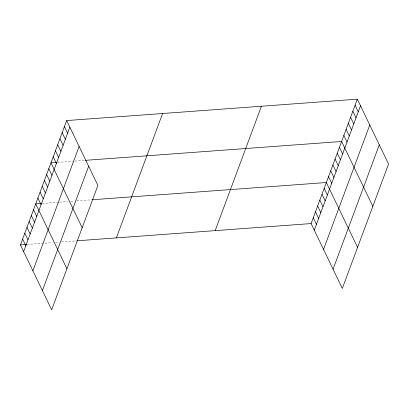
<?xml version="1.0" encoding="UTF-8"?>
<svg xmlns="http://www.w3.org/2000/svg" width="409" height="409" viewBox="0 0 409 409"><rect width="100%" height="100%" fill="white"/><g stroke="black" fill="none" stroke-linecap="round" stroke-linejoin="round"><path stroke-width="0.31" stroke-dasharray="2.04 1.53" d="M57.725 162.363L72.485 161.279M74.944 161.095L84.781 160.374M42.47 203.411L58.456 202.235M59.683 202.143L67.679 201.555M70.752 201.33L74.443 201.059M76.902 200.875L91.657 199.791M27.214 244.459L52.424 242.603M55.496 242.379L59.182 242.108M61.647 241.923L76.401 240.84"/><path stroke-width="0.61" d="M66.682 120.568L97.899 185.435L51.667 309.817L20.45 244.955L66.682 120.568L357.333 99.182L388.55 164.045L342.318 288.432L311.101 223.565L357.333 99.182M23.63 251.566L69.862 127.179M32.884 270.789L79.116 146.402M42.413 290.594L88.646 166.207M116.366 237.9L162.598 113.513M215.185 230.625L261.417 106.238M314.281 230.175L360.513 105.793M323.534 249.403L369.767 125.016M333.064 269.209L379.296 144.822M57.112 162.409L50.961 162.859L82.178 227.726M85.394 160.328L341.612 141.473L372.829 206.335M41.243 203.503L35.706 203.907L66.923 268.774M92.27 199.745L326.356 182.521L357.573 247.384M20.45 244.955L26.6 244.505M77.015 240.794L311.101 223.565M355.089 105.22L358.269 111.831M352.844 111.263L356.024 117.874M350.595 117.306L353.78 123.917M348.35 123.349L351.53 129.96M346.106 129.387L349.286 135.998M343.862 135.43L347.042 142.041M339.434 147.337L342.614 153.948M337.256 153.201L340.436 159.812M335.078 159.065L338.258 165.676M332.895 164.929L336.075 171.54M330.717 170.793L333.897 177.404M328.539 176.657L331.719 183.268M324.179 188.385L327.358 194.996M322.001 194.249L325.181 200.86M319.818 200.113L323.003 206.724M317.64 205.978L320.82 212.583M315.462 211.836L318.642 218.447M313.279 217.7L316.464 224.311M64.438 126.611L67.618 133.222M62.194 132.654L65.374 139.264M59.944 138.697L63.129 145.307M57.7 144.735L60.88 151.345M55.455 150.778L58.635 157.388M53.211 156.821L56.391 163.431M48.783 168.723L51.963 175.333M46.606 174.587L49.786 181.197M44.423 180.451L47.608 187.061M42.245 186.315L45.425 192.925M40.067 192.179L43.247 198.789M37.884 198.043L41.069 204.653M33.528 209.771L36.708 216.381M31.35 215.635L34.53 222.245M29.167 221.499L32.352 228.11M26.989 227.363L30.169 233.974M24.811 233.227L27.991 239.838M22.628 239.091L25.813 245.702"/></g></svg>
